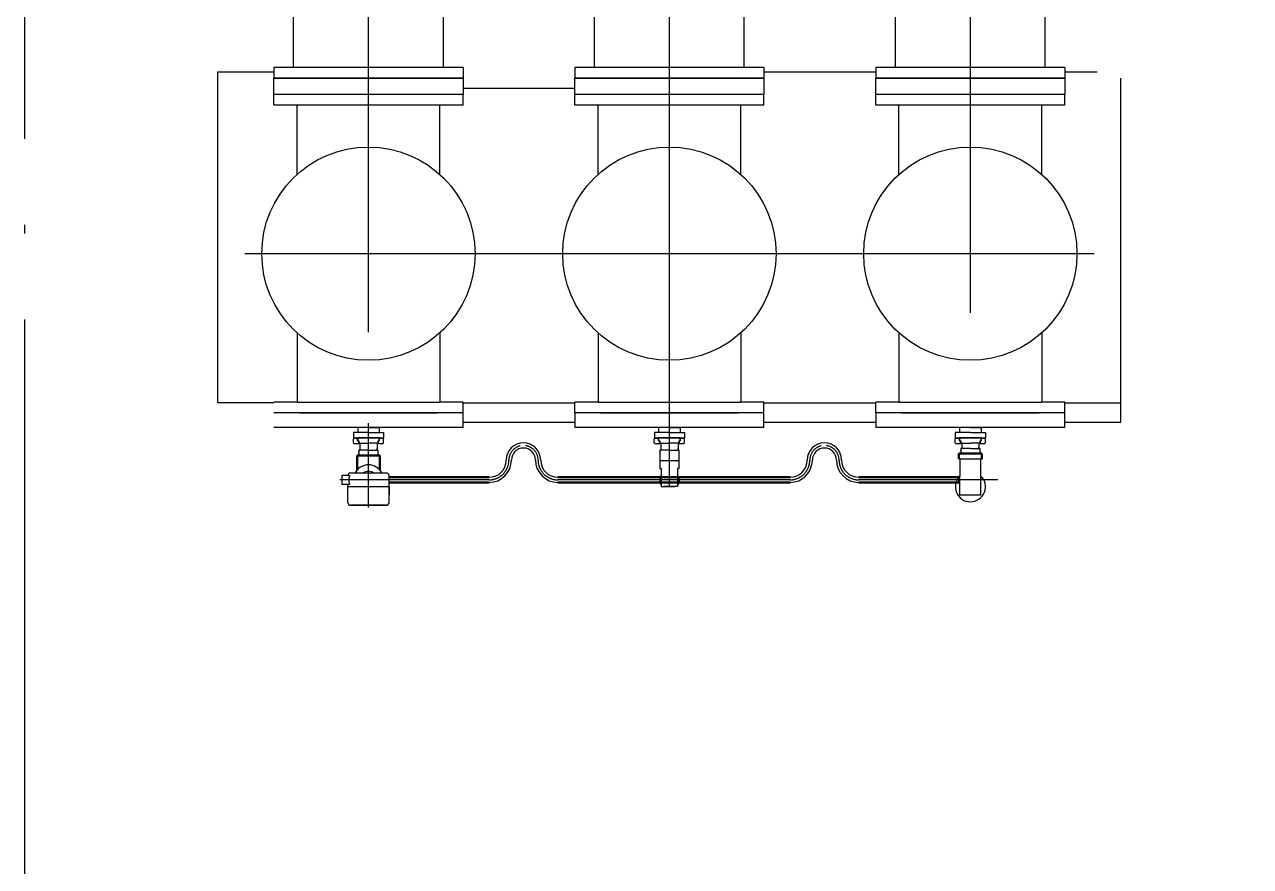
# Model space of a CAD drawing. Header units: millimetres. Extents: x 198973 to 283123, y 132052 to 191502.
# Drawn here: x 243060 to 245912, y 165799 to 167757 of the extents above; entities that cross this region are included whole.
import ezdxf

# ---------------------------------------------------------------- set-up
doc = ezdxf.new("R2010")
doc.units = ezdxf.units.MM
doc.header["$LTSCALE"] = 1000
for name, pattern in [('CENTER', [2, 1.25, -0.25, 0.25, -0.25]), ('CENTER2', [1.125, 0.75, -0.125, 0.125, -0.125]), ('DOTE', [2.42, 2, -0.2, 0.02, -0.2]), ('G', [2, 1.25, -0.25, 0.25, -0.25])]:
    doc.linetypes.add(name, pattern=pattern)
for name, color, linetype in [('01', 7, 'Continuous'), ('05', 4, 'G'), ('DOTE', 1, 'CENTER'), ('PUB_HATCH', 8, 'Continuous')]:
    doc.layers.add(name, color=color, linetype=linetype)

# ---------------------------------------------------------------- blocks, each defined once
blk = doc.blocks.new('户内高位接地开关俯视图')
at = {"layer": '01'}
for p, q in [((-1000, 480), (-1000, 920)), ((-975, 920), (-1000, 920)), ((-975, 480), (-975, 920)), ((-25, 920), (0, 920)), ((-25, 480), (-25, 920)), ((0, 480), (0, 920)), ((-975, 874.2), (-458.9, 874.2)), ((-475, 858), (-475, 863)), ((-475, 863), (-463.9, 863)), ((-325, 858), (-475, 858)), ((-475, 858), (-475, 815)), ((-325, 858), (-475, 858)), ((-325, 863), (-336.1, 863)), ((-325, 863), (-325, 858)), ((-325, 815), (-325, 858)), ((-155.6, 874.2), (-25, 874.2)), ((-475, 815), (-325, 815)), ((-330, 815), (-470, 815)), ((-470, 585), (-470, 815)), ((-330, 780), (-330, 815)), ((-400, 775), (-455, 775)), ((-325.4, 775), (-400, 775)), ((-371.8, 775), (-372, 625)), ((-169, 775), (-325, 775)), ((-229, 775), (-229, 625)), ((-151, 643), (-151, 757)), ((-400, 625), (-455, 625)), ((-325.4, 625), (-400, 625)), ((-330, 585), (-330, 620)), ((-325, 625), (-169, 625)), ((-474.5, 585), (-330, 585)), ((-432.5, 558), (-432.5, 569)), ((-432.5, 569), (-367.5, 569)), ((-367.5, 558), (-432.5, 558)), ((-415, 465), (-415, 558)), ((-385, 465), (-385, 558)), ((-367.5, 569), (-367.5, 558)), ((-975, 525.8), (-424.4, 525.8)), ((-155.6, 525.8), (-25, 525.8)), ((-975, 480), (-1000, 480)), ((-415, 465), (-385, 465)), ((-414, 465), (-386, 465)), ((-414, 428), (-414, 465)), ((-386, 465), (-386, 428)), ((-25, 480), (0, 480)), ((-429.5, 441.5), (-370.5, 441.5)), ((-429.5, 236.5), (-429.5, 441.5)), ((-428.5, 444.5), (-428.5, 441.5)), ((-414, 428), (-386, 428)), ((-371.5, 441.5), (-371.5, 444.5)), ((-370.5, 441.5), (-370.5, 236.5)), ((-414, 261), (-386, 261)), ((-414, 261), (-414, 224)), ((-386, 224), (-386, 261)), ((-429.5, 236.5), (-370.5, 236.5)), ((-428.5, 233.5), (-428.5, 236.5)), ((-371.5, 236.5), (-371.5, 233.5)), ((-975, 220), (-1000, 220)), ((-1000, -220), (-1000, 220)), ((-975, -220), (-975, 220)), ((-415, 224), (-385, 224)), ((-415, 224), (-415, 131)), ((-414, 224), (-386, 224)), ((-385, 224), (-385, 131)), ((-25, 220), (0, 220)), ((-25, -220), (-25, 220)), ((0, -220), (0, 220)), ((-975, 174.2), (-424.4, 174.2)), ((-155.6, 174.2), (-25, 174.2)), ((-470, -115), (-470, 115)), ((-330, 115), (-470, 115)), ((-330, 80), (-330, 115)), ((-400, 75), (-455, 75)), ((-325.4, 75), (-400, 75)), ((-371.8, 75), (-372, -75)), ((-169, 75), (-325, 75)), ((-229, 75), (-229, -75)), ((-151, -57), (-151, 57)), ((-400, -75), (-455, -75)), ((-325.4, -75), (-400, -75)), ((-330, -115), (-330, -80)), ((-325, -75), (-169, -75)), ((-474.5, -115), (-330, -115)), ((-415, -224), (-415, -131)), ((-385, -224), (-385, -131)), ((-975, -174.2), (-424.4, -174.2)), ((-155.6, -174.2), (-25, -174.2)), ((-975, -220), (-1000, -220)), ((-415, -224), (-385, -224)), ((-414, -261), (-414, -224)), ((-414, -224), (-386, -224)), ((-386, -224), (-386, -261)), ((-25, -220), (0, -220)), ((-429.5, -247.5), (-370.5, -247.5)), ((-429.5, -452.5), (-429.5, -247.5)), ((-428.5, -244.5), (-428.5, -247.5)), ((-371.5, -247.5), (-371.5, -244.5)), ((-370.5, -247.5), (-370.5, -452.5)), ((-414, -261), (-386, -261)), ((-429.5, -452.5), (-370.5, -452.5)), ((-428.5, -455.5), (-428.5, -452.5)), ((-414, -439), (-414, -476)), ((-414, -439), (-386, -439)), ((-386, -476), (-386, -439)), ((-371.5, -452.5), (-371.5, -455.5)), ((-1000, -920), (-1000, -480)), ((-975, -480), (-1000, -480)), ((-975, -920), (-975, -480)), ((-415, -476), (-415, -569)), ((-415, -476), (-385, -476)), ((-414, -476), (-386, -476)), ((-385, -476), (-385, -569)), ((-25, -920), (-25, -480)), ((-25, -480), (0, -480)), ((0, -920), (0, -480)), ((-975, -525.8), (-424.4, -525.8)), ((-155.6, -525.8), (-25, -525.8)), ((-330, -585), (-470, -585)), ((-470, -815), (-470, -585)), ((-330, -620), (-330, -585)), ((-400, -625), (-455, -625)), ((-325.4, -625), (-400, -625)), ((-371.8, -625), (-372, -775)), ((-169, -625), (-325, -625)), ((-229, -625), (-229, -775)), ((-151, -757), (-151, -643)), ((-400, -775), (-455, -775)), ((-325.4, -775), (-400, -775)), ((-330, -815), (-330, -780)), ((-325, -775), (-169, -775)), ((-474.5, -815), (-330, -815)), ((-455, -835), (-455, -975)), ((-345, -835), (-345, -975)), ((-975, -874.2), (-455, -874.2)), ((-155.6, -874.2), (-25, -874.2)), ((-975, -920), (-1000, -920)), ((-25, -920), (0, -920)), ((-74.1, -1273), (-580.1, -1273)), ((-556.9, -1273), (-563.9, -1273)), ((-563.9, -1273), (-563.9, -1285)), ((-563.9, -1273), (-563.9, -1285)), ((-480.4, -1273), (-556.9, -1273)), ((-466.5, -1273.1), (-466.5, -1283.1)), ((-466.5, -1283.1), (-455.6, -1283.1)), ((-343, -1283.1), (-332.1, -1283.1)), ((-332.1, -1273.1), (-332.1, -1283.1)), ((-559.9, -1289), (-450.7, -1289))]:
    blk.add_line(p, q, dxfattribs=at)
at = {"layer": '01', "ltscale": 10}
for p, q in [((-580.1, -995), (-580.1, -1273)), ((-74.1, -995), (-580.1, -995)), ((-353.1, -990), (-447.1, -990)), ((-447.1, -990), (-447.1, -995)), ((-353.1, -990), (-353.1, -995)), ((-74.1, -995), (-74.1, -1273)), ((-74.1, -995), (-74.1, -1273))]:
    blk.add_line(p, q, dxfattribs=at)
at = {"layer": '01'}
for points in [[(-325, 585), (-325, 569), (-475, 569), (-475, 585)], [(-368, 451.5), (-368, 444.5), (-432, 444.5), (-432, 451.5)], [(-368, 226.5), (-368, 233.5), (-432, 233.5), (-432, 226.5)], [(-325, 115), (-325, 131), (-475, 131), (-475, 115)], [(-325, -115), (-325, -131), (-475, -131), (-475, -115)], [(-368, -237.5), (-368, -244.5), (-432, -244.5), (-432, -237.5)], [(-368, -462.5), (-368, -455.5), (-432, -455.5), (-432, -462.5)], [(-325, -585), (-325, -569), (-475, -569), (-475, -585)], [(-475, -815), (-325, -815), (-325, -835), (-475, -835)], [(-490, -975), (-310, -975), (-310, -995), (-490, -995)]]:
    blk.add_lwpolyline(points, close=True, dxfattribs=at)
for centre, radius in [((-290, 700), 32.1), ((-290, 700), 22.5), ((-290, 0), 32.1), ((-290, 0), 22.5), ((-290, -700), 32.1), ((-290, -700), 22.5)]:
    blk.add_circle(centre, radius, dxfattribs=at)
for centre, radius, start, end in [((-710, 700), 220, 52.3557, 127.6443), ((-400, 863), 60, 3.5833, 176.4167), ((-290, 700), 220, 244.417, 108.7437), ((-463.9, 867), 4, 270, 356.4167), ((-336.1, 867), 4, 183.5833, 270), ((-290, 700), 220, 147.2362, 212.7638), ((-450.5, 755), 20, 90, 163.8726), ((-325, 780), 5, 180, 270), ((-169, 757), 18, 0, 90), ((-450.5, 645), 20, 196.1274, 270), ((-169, 643), 18, 270, 0), ((-325, 620), 5, 90, 180), ((-290, 700), 220, 216.545, 235.3765), ((-710, 700), 220, 232.3557, 307.6443), ((-710, 0), 220, 52.3557, 127.6443), ((-290, 0), 220, 244.417, 115.583), ((-290, 0), 220, 124.6235, 143.455), ((-290, 0), 220, 147.2362, 212.7638), ((-450.5, 55), 20, 90, 163.8726), ((-325, 80), 5, 180, 270), ((-169, 57), 18, 0, 90), ((-169, -57), 18, 270, 0), ((-450.5, -55), 20, 196.1274, 270), ((-325, -80), 5, 90, 180), ((-290, 0), 220, 216.545, 235.3765), ((-710, 0), 220, 232.3557, 307.6443), ((-710, -700), 220, 52.3557, 127.6443), ((-290, -700), 220, 255.5225, 115.583), ((-290, -700), 220, 124.6235, 143.455), ((-290, -700), 220, 147.2362, 212.7638), ((-450.5, -645), 20, 90, 163.8726), ((-325, -620), 5, 180, 270), ((-169, -643), 18, 0, 90), ((-450.5, -755), 20, 196.1274, 270), ((-169, -757), 18, 270, 0), ((-325, -780), 5, 90, 180), ((-290, -700), 220, 217.8529, 221.4096), ((-710, -700), 220, 232.3557, 307.6443), ((-455.6, -1287.1), 4, 26.9444, 90), ((-343, -1287.1), 4, 90, 153.0556), ((-559.9, -1285), 4, 180, 270), ((-410.8, -1273.1), 43, 196.4381, 261.6634), ((-400.1, -1258.1), 60, 253.5961, 333.0556)]:
    blk.add_arc(centre, radius, start, end, dxfattribs=at)
at = {"layer": '05'}
blk.add_line((-400, 931.4), (-400, -1351.5), dxfattribs=at)
at = {"layer": '05', "linetype": 'CENTER2', "lineweight": -3}
blk.add_line((-400.1, -1006), (-400.1, -980.5), dxfattribs=at)
at = {"layer": 'DEFPOINTS', "linetype": 'ByBlock'}
for p in [(-347, 585), (-347, 585), (-347, -115), (-347, -115), (-347, -815), (-347, -815)]:
    blk.add_point(p, dxfattribs=at)
blk = doc.blocks.new('TTT')
for points in [[(181225.4, 157628.8), (181229, 157632.4), (181229, 157611.2), (181225.4, 157616.3)], [(181270.7, 157628.8), (181267, 157632.4), (181267, 157611.2), (181270.7, 157616.3)], [(181920.2, 157628.8), (181923.9, 157632.4), (181923.9, 157611.2), (181920.2, 157616.3)]]:
    blk.add_hatch(color=256).paths.add_polyline_path(points)
for p, q in [((181229, 157632.4, 0), (181225.4, 157628.8, 0)), ((181225.4, 157628.8, 0), (181225.4, 157616.3, 0)), ((181225.4, 157616.3, 0), (181229, 157611.2, 0)), ((181267, 157632.4, 0), (181270.7, 157628.8, 0)), ((181270.7, 157616.3, 0), (181267, 157611.2, 0)), ((181270.7, 157628.8, 0), (181270.7, 157616.3, 0)), ((181923.9, 157632.4, 0), (181920.2, 157628.8, 0)), ((181920.2, 157628.8, 0), (181920.2, 157616.3, 0)), ((181920.2, 157616.3, 0), (181923.9, 157611.2, 0))]:
    blk.add_line(p, q)
at = {"color": 0, "linetype": 'ByBlock'}
for p in [(180523, 157720.5, 0), (180573, 157720.5, 0), (181223, 157720.5, 0), (181273, 157720.5, 0), (181923, 157720.5, 0), (181973, 157720.5, 0), (180568, 157694.4, 0), (180568, 157694.1, 0), (181268, 157694.4, 0), (181268, 157694.1, 0), (181925.5, 157691.9, 0), (181968, 157698.4, 0), (181968, 157698.1, 0), (180525.5, 157687.9, 0), (181225.5, 157687.9, 0)]:
    blk.add_point(p, dxfattribs=at)
at = {"layer": '01'}
for p, q in [((180328, 158581.5, 0), (180328, 158556.5, 0)), ((180768, 158581.5, 0), (180328, 158581.5, 0)), ((180768, 158581.5, 0), (180768, 158556.5, 0)), ((181468, 158581.5, 0), (181028, 158581.5, 0)), ((181028, 158581.5, 0), (181028, 158556.5, 0)), ((181468, 158581.5, 0), (181468, 158556.5, 0)), ((182168, 158581.5, 0), (181728, 158581.5, 0)), ((181728, 158581.5, 0), (181728, 158556.5, 0)), ((182168, 158581.5, 0), (182168, 158556.5, 0)), ((180328, 158518.5, 0), (180328, 158556.5, 0)), ((180328, 158556.5, 0), (180768, 158556.5, 0)), ((180768, 158556.5, 0), (180328, 158556.5, 0)), ((180768, 158556.5, 0), (180768, 158518.5, 0)), ((181028, 158556.5, 0), (181468, 158556.5, 0)), ((181468, 158556.5, 0), (181028, 158556.5, 0)), ((181028, 158518.5, 0), (181028, 158556.5, 0)), ((181468, 158556.5, 0), (181468, 158518.5, 0)), ((181728, 158556.5, 0), (182168, 158556.5, 0)), ((182168, 158556.5, 0), (181728, 158556.5, 0)), ((181728, 158518.5, 0), (181728, 158556.5, 0)), ((182168, 158556.5, 0), (182168, 158518.5, 0)), ((182298, 157756.5, 0), (182298, 158556.4, 0)), ((180328, 158493.5, 0), (180328, 158518.5, 0)), ((180768, 158518.5, 0), (180328, 158518.5, 0)), ((180768, 158493.5, 0), (180768, 158518.5, 0)), ((181468, 158518.5, 0), (181028, 158518.5, 0)), ((181028, 158493.5, 0), (181028, 158518.5, 0)), ((181468, 158493.5, 0), (181468, 158518.5, 0)), ((182168, 158518.5, 0), (181728, 158518.5, 0)), ((181728, 158493.5, 0), (181728, 158518.5, 0)), ((182168, 158493.5, 0), (182168, 158518.5, 0)), ((180768, 158493.5, 0), (180328, 158493.5, 0)), ((180382, 158332.7, 0), (180382, 158493.5, 0)), ((180714, 158332.7, 0), (180714, 158493.5, 0)), ((181468, 158493.5, 0), (181028, 158493.5, 0)), ((181082, 158332.7, 0), (181082, 158493.5, 0)), ((181414, 158332.7, 0), (181414, 158493.5, 0)), ((182168, 158493.5, 0), (181728, 158493.5, 0)), ((181782, 158332.7, 0), (181782, 158493.5, 0)), ((182114, 158332.7, 0), (182114, 158493.5, 0)), ((180382, 157964.2, 0), (180382, 157803.5, 0)), ((180714, 157964.2, 0), (180714, 157803.5, 0)), ((181082, 157964.2, 0), (181082, 157803.5, 0)), ((181414, 157964.2, 0), (181414, 157803.5, 0)), ((181782, 157964.2, 0), (181782, 157803.5, 0)), ((182114, 157964.2, 0), (182114, 157803.5, 0)), ((180382, 157803.5, 0), (180328, 157803.5, 0)), ((180388, 157778.5, 0), (180328, 157778.5, 0)), ((180768, 157778.5, 0), (180328, 157778.5, 0)), ((180768, 157778.5, 0), (180328, 157778.5, 0)), ((180382, 157803.5, 0), (180714, 157803.5, 0)), ((180388, 157778.5, 0), (180708, 157778.5, 0)), ((180768, 157778.5, 0), (180708, 157778.5, 0)), ((180768, 157803.5, 0), (180714, 157803.5, 0)), ((180768, 157778.5, 0), (180768, 157803.5, 0)), ((180768, 157801.5, 0), (181028, 157801.5, 0)), ((180768, 157744.5, 0), (180768, 157778.5, 0)), ((181082, 157803.5, 0), (181028, 157803.5, 0)), ((181028, 157778.5, 0), (181028, 157803.5, 0)), ((181468, 157778.5, 0), (181028, 157778.5, 0)), ((181468, 157778.5, 0), (181028, 157778.5, 0)), ((181088, 157778.5, 0), (181028, 157778.5, 0)), ((181028, 157778.5, 0), (181028, 157744.5, 0)), ((181082, 157803.5, 0), (181414, 157803.5, 0)), ((181088, 157778.5, 0), (181408, 157778.5, 0)), ((181468, 157778.5, 0), (181408, 157778.5, 0)), ((181468, 157803.5, 0), (181414, 157803.5, 0)), ((181468, 157778.5, 0), (181468, 157803.5, 0)), ((181468, 157801.5, 0), (181728.6, 157801.5, 0)), ((181468, 157744.5, 0), (181468, 157778.5, 0)), ((181782, 157803.5, 0), (181728, 157803.5, 0)), ((181728, 157778.5, 0), (181728, 157803.5, 0)), ((182168, 157778.5, 0), (181728, 157778.5, 0)), ((182168, 157778.5, 0), (181728, 157778.5, 0)), ((181788, 157778.5, 0), (181728, 157778.5, 0)), ((181728, 157778.5, 0), (181728, 157744.5, 0)), ((181782, 157803.5, 0), (182114, 157803.5, 0)), ((181788, 157778.5, 0), (182108, 157778.5, 0)), ((182168, 157778.5, 0), (182108, 157778.5, 0)), ((182168, 157803.5, 0), (182114, 157803.5, 0)), ((182168, 157778.5, 0), (182168, 157803.5, 0)), ((182168, 157801.5, 0), (182298, 157801.5, 0)), ((182168, 157744.5, 0), (182168, 157778.5, 0)), ((180768, 157756.5, 0), (181028, 157756.5, 0)), ((181468, 157756.5, 0), (181728, 157756.5, 0)), ((182168, 157756.5, 0), (182298, 157756.5, 0)), ((180736.2, 157744.5, 0), (180328, 157744.5, 0)), ((180512.9, 157718.3, 0), (180513.9, 157719.3, 0)), ((180513, 157732.5, 0), (180513, 157720.5, 0)), ((180548, 157732.5, 0), (180513, 157732.5, 0)), ((180513, 157720.5, 0), (180548, 157720.5, 0)), ((180513.9, 157719.3, 0), (180522.9, 157719.3, 0)), ((180522.9, 157713.5, 0), (180522.9, 157719.3, 0)), ((180523, 157744.5, 0), (180523, 157732.5, 0)), ((180548, 157744.5, 0), (180523, 157744.5, 0)), ((180523, 157720.5, 0), (180523, 157713.5, 0)), ((180573, 157720.5, 0), (180523, 157720.5, 0)), ((180548, 157744.5, 0), (180573, 157744.5, 0)), ((180548, 157732.5, 0), (180583, 157732.5, 0)), ((180548, 157720.5, 0), (180583, 157720.5, 0)), ((180573, 157744.5, 0), (180573, 157732.5, 0)), ((180573, 157713.5, 0), (180573, 157720.5, 0)), ((180573, 157719.3, 0), (180581.9, 157719.3, 0)), ((180573.3, 157719.3, 0), (180573.3, 157713.5, 0)), ((180581.9, 157719.3, 0), (180582.9, 157718.3, 0)), ((180583, 157732.5, 0), (180583, 157720.5, 0)), ((180768, 157744.5, 0), (180736.2, 157744.5, 0)), ((181436.2, 157744.5, 0), (181028, 157744.5, 0)), ((181212.9, 157718.3, 0), (181213.9, 157719.3, 0)), ((181248, 157732.5, 0), (181213, 157732.5, 0)), ((181213, 157732.5, 0), (181213, 157720.5, 0)), ((181213, 157720.5, 0), (181248, 157720.5, 0)), ((181213.9, 157719.3, 0), (181222.9, 157719.3, 0)), ((181222.9, 157713.5, 0), (181222.9, 157719.3, 0)), ((181248, 157744.5, 0), (181223, 157744.5, 0)), ((181223, 157744.5, 0), (181223, 157732.5, 0)), ((181273, 157720.5, 0), (181223, 157720.5, 0)), ((181223, 157720.5, 0), (181223, 157713.5, 0)), ((181248, 157744.5, 0), (181273, 157744.5, 0)), ((181248, 157732.5, 0), (181283, 157732.5, 0)), ((181248, 157720.5, 0), (181283, 157720.5, 0)), ((181273, 157744.5, 0), (181273, 157732.5, 0)), ((181273, 157713.5, 0), (181273, 157720.5, 0)), ((181273, 157719.3, 0), (181281.9, 157719.3, 0)), ((181273.3, 157719.3, 0), (181273.3, 157713.5, 0)), ((181281.9, 157719.3, 0), (181282.9, 157718.3, 0)), ((181283, 157732.5, 0), (181283, 157720.5, 0)), ((181468, 157744.5, 0), (181436.2, 157744.5, 0)), ((182136.2, 157744.5, 0), (181728, 157744.5, 0)), ((181912.9, 157718.3, 0), (181913.9, 157719.3, 0)), ((181948, 157732.5, 0), (181913, 157732.5, 0)), ((181913, 157732.5, 0), (181913, 157720.5, 0)), ((181913, 157720.5, 0), (181948, 157720.5, 0)), ((181913.9, 157719.3, 0), (181922.9, 157719.3, 0)), ((181922.9, 157713.5, 0), (181922.9, 157719.3, 0)), ((181923, 157744.5, 0), (181923, 157732.5, 0)), ((181948, 157744.5, 0), (181923, 157744.5, 0)), ((181923, 157720.5, 0), (181923, 157713.5, 0)), ((181973, 157720.5, 0), (181923, 157720.5, 0)), ((181948, 157744.5, 0), (181973, 157744.5, 0)), ((181948, 157732.5, 0), (181983, 157732.5, 0)), ((181948, 157720.5, 0), (181983, 157720.5, 0)), ((181973, 157744.5, 0), (181973, 157732.5, 0)), ((181973, 157713.5, 0), (181973, 157720.5, 0)), ((181973, 157719.3, 0), (181981.9, 157719.3, 0)), ((181973.3, 157719.3, 0), (181973.3, 157713.5, 0)), ((181981.9, 157719.3, 0), (181982.9, 157718.3, 0)), ((181983, 157732.5, 0), (181983, 157720.5, 0)), ((182168, 157744.5, 0), (182136.2, 157744.5, 0)), ((180512.9, 157708.3, 0), (180512.9, 157718.3, 0)), ((180512.9, 157708.3, 0), (180513.9, 157707.3, 0)), ((180513.9, 157707.3, 0), (180525.4, 157707.3, 0)), ((180522.9, 157713.5, 0), (180525.5, 157713.5, 0)), ((180525.4, 157707.3, 0), (180525.4, 157713.5, 0)), ((180525.5, 157713.5, 0), (180525.5, 157707.5, 0)), ((180525.5, 157707.5, 0), (180548, 157707.5, 0)), ((180525.5, 157691.5, 0), (180525.5, 157679.5, 0)), ((180548, 157691.5, 0), (180525.5, 157691.5, 0)), ((180528, 157707.5, 0), (180528, 157691.5, 0)), ((180570.5, 157707.5, 0), (180548, 157707.5, 0)), ((180548, 157691.5, 0), (180570.5, 157691.5, 0)), ((180568, 157707.5, 0), (180568, 157691.5, 0)), ((180570.5, 157707.3, 0), (180570.5, 157713.5, 0)), ((180570.5, 157713.5, 0), (180573.3, 157713.5, 0)), ((180570.5, 157707.3, 0), (180581.9, 157707.3, 0)), ((180570.5, 157686.9, 0), (180570.5, 157691.5, 0)), ((180570.5, 157679.5, 0), (180570.5, 157691.5, 0)), ((180570.8, 157713.5, 0), (180570.8, 157707.3, 0)), ((180581.9, 157707.3, 0), (180582.9, 157708.3, 0)), ((180582.9, 157708.3, 0), (180582.9, 157718.3, 0)), ((181212.9, 157708.3, 0), (181212.9, 157718.3, 0)), ((181212.9, 157708.3, 0), (181213.9, 157707.3, 0)), ((181213.9, 157707.3, 0), (181225.4, 157707.3, 0)), ((181222.9, 157713.5, 0), (181225.5, 157713.5, 0)), ((181225.4, 157707.3, 0), (181225.4, 157713.5, 0)), ((181225.5, 157713.5, 0), (181225.5, 157707.5, 0)), ((181225.5, 157707.5, 0), (181248, 157707.5, 0)), ((181225.5, 157691.5, 0), (181225.5, 157667.3, 0)), ((181248, 157691.5, 0), (181225.5, 157691.5, 0)), ((181228, 157707.5, 0), (181228, 157691.5, 0)), ((181270.5, 157707.5, 0), (181248, 157707.5, 0)), ((181248, 157691.5, 0), (181270.5, 157691.5, 0)), ((181268, 157707.5, 0), (181268, 157691.5, 0)), ((181270.5, 157713.5, 0), (181273.3, 157713.5, 0)), ((181270.5, 157707.3, 0), (181270.5, 157713.5, 0)), ((181270.5, 157707.3, 0), (181281.9, 157707.3, 0)), ((181270.5, 157667.3, 0), (181270.5, 157691.5, 0)), ((181270.5, 157686.9, 0), (181270.5, 157691.5, 0)), ((181270.8, 157713.5, 0), (181270.8, 157707.3, 0)), ((181281.9, 157707.3, 0), (181282.9, 157708.3, 0)), ((181282.9, 157708.3, 0), (181282.9, 157718.3, 0)), ((181912.9, 157708.3, 0), (181912.9, 157718.3, 0)), ((181912.9, 157708.3, 0), (181913.9, 157707.3, 0)), ((181913.9, 157707.3, 0), (181925.4, 157707.3, 0)), ((181922.9, 157713.5, 0), (181925.5, 157713.5, 0)), ((181925.4, 157707.3, 0), (181925.4, 157713.5, 0)), ((181925.5, 157713.5, 0), (181925.5, 157707.5, 0)), ((181925.5, 157707.5, 0), (181948, 157707.5, 0)), ((181925.5, 157695.5, 0), (181925.5, 157683.5, 0)), ((181948, 157695.5, 0), (181925.5, 157695.5, 0)), ((181928, 157707.5, 0), (181928, 157695.5, 0)), ((181970.5, 157707.5, 0), (181948, 157707.5, 0)), ((181948, 157695.5, 0), (181970.5, 157695.5, 0)), ((181968, 157707.5, 0), (181968, 157695.5, 0)), ((181970.5, 157707.3, 0), (181970.5, 157713.5, 0)), ((181970.5, 157713.5, 0), (181973.3, 157713.5, 0)), ((181970.5, 157707.3, 0), (181981.9, 157707.3, 0)), ((181970.5, 157683.5, 0), (181970.5, 157695.5, 0)), ((181970.5, 157690.9, 0), (181970.5, 157695.5, 0)), ((181970.8, 157713.5, 0), (181970.8, 157707.3, 0)), ((181981.9, 157707.3, 0), (181982.9, 157708.3, 0)), ((181982.9, 157708.3, 0), (181982.9, 157718.3, 0)), ((180525.5, 157679.5, 0), (180570.5, 157679.5, 0)), ((181225.5, 157667.3, 0), (181270.5, 157667.3, 0)), ((181225.5, 157667.3, 0), (181225.5, 157649.3, 0)), ((181225.5, 157667.3, 0), (181270.5, 157667.3, 0)), ((181225.5, 157667.3, 0), (181270.5, 157667.3, 0)), ((181270.5, 157649.3, 0), (181270.5, 157667.3, 0)), ((181921.5, 157671.3, 0), (181974.5, 157671.3, 0)), ((181923.9, 157671.3, 0), (181923.9, 157631.8, 0)), ((181925.5, 157683.5, 0), (181970.5, 157683.5, 0)), ((181971.9, 157671.3, 0), (181971.9, 157587.3, 0)), ((180506, 157638.5, 0), (180590, 157638.5, 0)), ((181225.5, 157649.3, 0), (181229, 157649.3, 0)), ((181229, 157649.3, 0), (181229, 157607.3, 0)), ((181267, 157649.3, 0), (181267, 157607.3, 0)), ((181270.6, 157649.3, 0), (181267, 157649.3, 0)), ((180504.2, 157632.5, 0), (180485.8, 157632.5, 0)), ((180485.8, 157632.5, 0), (180485.8, 157612.5, 0)), ((180500, 157632.5, 0), (180500, 157632.5, 0)), ((180500, 157569.5, 0), (180500, 157612.5, 0)), ((180596, 157606.5, 0), (180500, 157606.5, 0)), ((180596, 157632.5, 0), (180596, 157632.5, 0)), ((180596, 157569.5, 0), (180596, 157632.5, 0)), ((180596, 157605.5, 0), (180596, 157597.5, 0)), ((181923.9, 157587.3, 0), (181923.9, 157631.8, 0)), ((180596, 157597.5, 0), (180596, 157587.5, 0)), ((181971.9, 157587.3, 0), (181923.9, 157587.3, 0)), ((180506, 157563.5, 0), (180590, 157563.5, 0)), ((180590, 157563.5, 0), (180506, 157563.5, 0))]:
    blk.add_line(p, q, dxfattribs=at)
at = {"layer": '01', "lineweight": 50, "ltscale": 0.5}
for p, q in [((180521.5, 157645.3, 0), (180521.5, 157679.5, 0)), ((180574.5, 157679.5, 0), (180521.5, 157679.5, 0)), ((180574.5, 157679.5, 0), (180574.5, 157645.3, 0)), ((181974.5, 157683.5, 0), (181921.5, 157683.5, 0)), ((181921.5, 157671.3, 0), (181921.5, 157683.5, 0)), ((181974.5, 157683.5, 0), (181974.5, 157671, 0)), ((180596, 157628.5, 0), (180828.6, 157628.5, 0)), ((180596, 157616.5, 0), (180828.6, 157616.5, 0)), ((180988.6, 157628.5, 0), (181528.6, 157628.5, 0)), ((180988.6, 157616.5, 0), (181528.6, 157616.5, 0)), ((181688.6, 157628.5, 0), (181923.9, 157628.5, 0)), ((181688.6, 157616.5, 0), (181923.9, 157616.5, 0))]:
    blk.add_line(p, q, dxfattribs=at)
at = {"layer": '01', "ltscale": 8}
for p, q in [((180868.6, 157668.5, 0), (180868.6, 157668.5, 0)), ((180948.6, 157668.5, 0), (180948.6, 157668.5, 0)), ((181568.6, 157668.5, 0), (181568.6, 157668.5, 0)), ((181648.6, 157668.5, 0), (181648.6, 157668.5, 0))]:
    blk.add_line(p, q, dxfattribs=at)
at = {"layer": '01', "ltscale": 2}
for p, q in [((180485.8, 157612.5, 0), (180504.2, 157612.5, 0)), ((181229, 157607.3, 0), (181261, 157607.3, 0)), ((181267, 157607.3, 0), (181235, 157607.3, 0))]:
    blk.add_line(p, q, dxfattribs=at)
at = {"layer": '01', "elevation": 0}
for points in [[(180328, 157801.5), (180198, 157801.5), (180198, 158571.5), (180328, 158571.5)], [(181468, 158571.5), (181728, 158571.5)], [(182168, 158571.5), (182243, 158571.5)], [(180768, 158533.5), (181028, 158533.5)]]:
    blk.add_lwpolyline(points, dxfattribs=at)
at = {"layer": '01'}
for centre in [(180548, 158148.5, 0), (181248, 158148.5, 0), (181948, 158148.5, 0)]:
    blk.add_circle(centre, 248, dxfattribs=at)
for centre, radius, start, end in [((180908.6, 157668.5, 0), 40, 0, 180), ((180908.6, 157668.5, 0), 28, 0, 180), ((181608.6, 157668.5, 0), 40, 0, 180), ((181608.6, 157668.5, 0), 28, 0, 180), ((180828.6, 157668.5, 0), 52, 270, 0), ((180828.6, 157668.5, 0), 40, 270, 0), ((181528.6, 157668.5, 0), 40, 270, 0), ((181528.6, 157668.5, 0), 52, 270, 0), ((180506, 157632.5, 0), 6, 90, 180), ((180548, 157622.5, 0), 35, 27.2029, 152.7971), ((180548, 157622.5, 0), 20, 53.1301, 126.8699), ((180590, 157632.5, 0), 6, 0, 90), ((180524.7, 157622.5, 0), 22.7, 153.915, 206.085), ((181948, 157606.5, 0), 35, 133.6367, 47.0425), ((180506, 157569.5, 0), 6, 180, 270), ((180590, 157569.5, 0), 6, 270, 0)]:
    blk.add_arc(centre, radius, start, end, dxfattribs=at)
at = {"layer": '01', "ltscale": 2}
for centre, radius in [((180988.6, 157668.5, 0), 52), ((180988.6, 157668.5, 0), 40), ((181688.6, 157668.5, 0), 52), ((181688.6, 157668.5, 0), 40)]:
    blk.add_arc(centre, radius, 180, 270, dxfattribs=at)
at = {"layer": '05'}
for p, q in [((181248, 157714.4, 0), (181248, 163506.9, 0)), ((180548, 157965.9, 0), (180548, 163315.3, 0)), ((181948, 158011.3, 0), (181948, 163280, 0)), ((181248, 157667.3, 0), (181248, 163201.5, 0))]:
    blk.add_line(p, q, dxfattribs=at)
at = {"layer": '05', "ltscale": 500}
blk.add_line((182235.7, 158148.5, 0), (180260.4, 158148.5, 0), dxfattribs=at)
at = {"layer": '05', "ltscale": 0.5}
for p, q in [((180548, 157558, 0), (180548, 157754.4, 0)), ((180828.6, 157622.5, 0), (180481.5, 157622.5, 0)), ((181528.6, 157622.5, 0), (180988.6, 157622.5, 0)), ((182011.8, 157622.5, 0), (181688.6, 157622.5, 0))]:
    blk.add_line(p, q, dxfattribs=at)
at = {"layer": '05', "ltscale": 5}
blk.add_line((181248, 157605.3, 0), (181248, 157753.7, 0), dxfattribs=at)
at = {"layer": '05'}
for centre, start, end in [((180908.6, 157668.5, 0), 102.4969, 180), ((180908.6, 157668.5, 0), 0, 81.2695), ((181608.6, 157668.5, 0), 102.4969, 180), ((181608.6, 157668.5, 0), 0, 81.2695)]:
    blk.add_arc(centre, 34, start, end, dxfattribs=at)
at = {"layer": '05', "ltscale": 8}
for centre, start, end in [((180828.6, 157668.5, 0), 270, 0), ((180988.6, 157668.5, 0), 180, 270), ((181528.6, 157668.5, 0), 270, 0), ((181688.6, 157668.5, 0), 180, 270)]:
    blk.add_arc(centre, 46, start, end, dxfattribs=at)
at = {"layer": '01', "rotation": 90}
blk.add_blockref('户内高位接地开关俯视图', (181248, 159556.5, 0), dxfattribs=at)

msp = doc.modelspace()

# ---------------------------------------------------------------- linework, layer by layer
at = {"layer": 'DOTE', "linetype": 'DOTE'}
msp.add_line((243060.4, 184011), (243060.4, 162168.4), dxfattribs=at)

# ---------------------------------------------------------------- block references
at = {"layer": 'PUB_HATCH'}
msp.add_blockref('TTT', (63312.4, 9075.5), dxfattribs=at)

doc.saveas('drawing.dxf')
